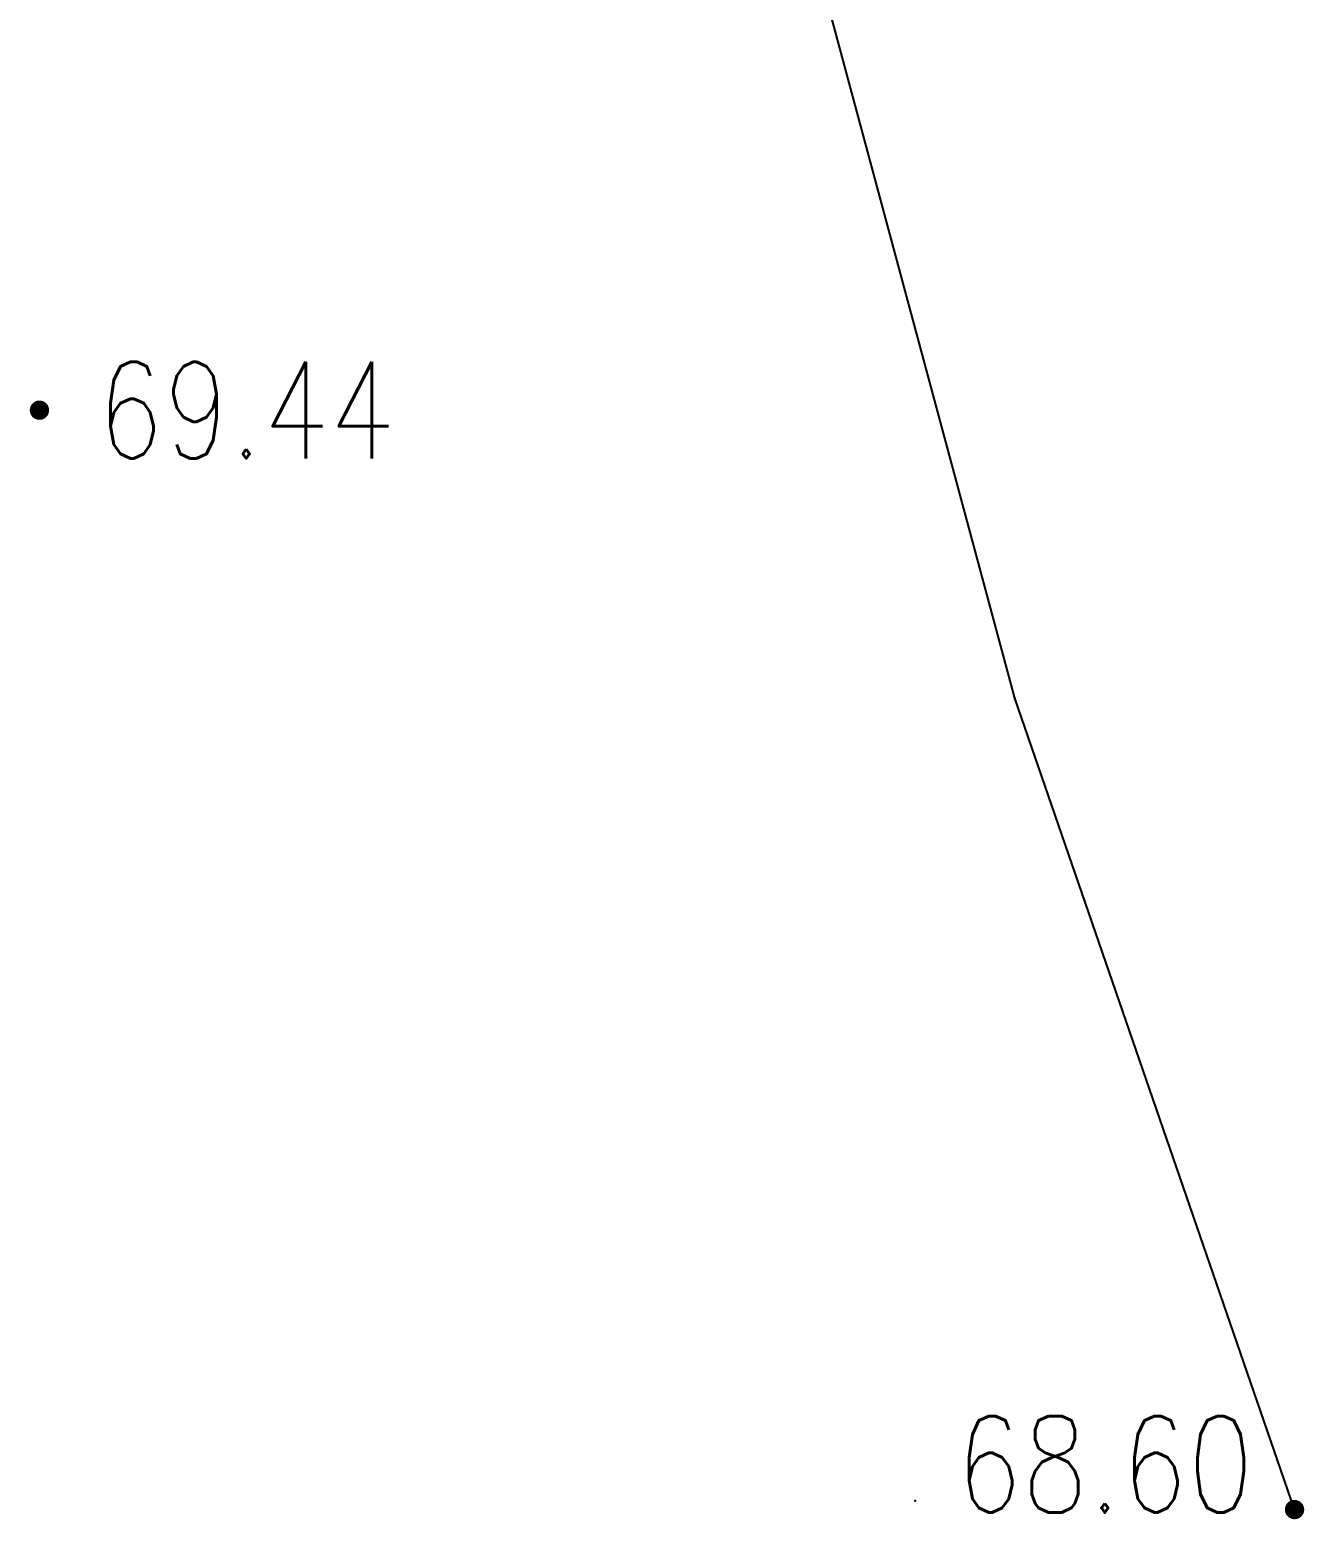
# Model space of a CAD drawing. Extents: x 10519 to 17598, y -625 to 2857.
# Drawn here: x 13879.27 to 13892.48, y 144.79 to 160.22 of the extents above; entities that cross this region are included whole.
import ezdxf
from ezdxf.enums import TextEntityAlignment as Align

# ---------------------------------------------------------------- set-up
doc = ezdxf.new("R2010")
doc.units = 0
doc.header["$MEASUREMENT"] = 0
doc.layers.get('0').update_dxf_attribs({"linetype": 'CONTINUOUS'})
doc.layers.add('0000原地形', color=252, linetype='CONTINUOUS')
doc.layers.add('GCD', color=224, linetype='CONTINUOUS')
doc.styles.add('正等线体', font='txt8.shx', dxfattribs={"width": 0.8, "bigfont": 'hz.shx'})

# ---------------------------------------------------------------- blocks, each defined once
blk = doc.blocks.new('GC200')
at = {"linetype": 'Continuous', "const_width": 0.2, "flags": 128}
blk.add_lwpolyline([(-0.1, 0, 1), (0.1, 0, 1)], format="xyb", close=True, dxfattribs=at)

msp = doc.modelspace()

# ---------------------------------------------------------------- linework, layer by layer
at = {"layer": '0000原地形', "linetype": 'Continuous'}
for p, q in [((13889.48, 153.294, 68.604), (13885.916, 166.535, 68.604)), ((13892.378, 144.886, 68.604), (13889.48, 153.294, 68.604))]:
    msp.add_line(p, q, dxfattribs=at)
for p in [(13879.373, 156.28, 69.438), (13889.48, 153.294, 68.616), (13888.446, 144.976, 68.558), (13892.378, 144.886, 68.604)]:
    msp.add_point(p, dxfattribs=at)

# ---------------------------------------------------------------- block references
at = {"layer": 'GCD', "linetype": 'Continuous'}
ref = msp.add_blockref('GC200', (13879.373, 156.28, 69.438), dxfattribs=dict(at, xscale=0.5, yscale=0.5, zscale=0.5))
ref.add_attrib('height', '69.44', dxfattribs={"linetype": 'Continuous', "height": 1, "style": '正等线体', "width": 0.8}).set_placement((13879.973, 156.28, 69.438), align=Align.MIDDLE_LEFT)
ref = msp.add_blockref('GC200', (13892.378, 144.886, 68.604), dxfattribs=dict(at, xscale=0.5, yscale=0.5, zscale=0.5))
ref.add_attrib('height', '68.60', dxfattribs={"linetype": 'Continuous', "height": 1, "style": '正等线体', "width": 0.8}).set_placement((13888.868, 145.355, 68.604), align=Align.MIDDLE_LEFT)

doc.saveas('drawing.dxf')
